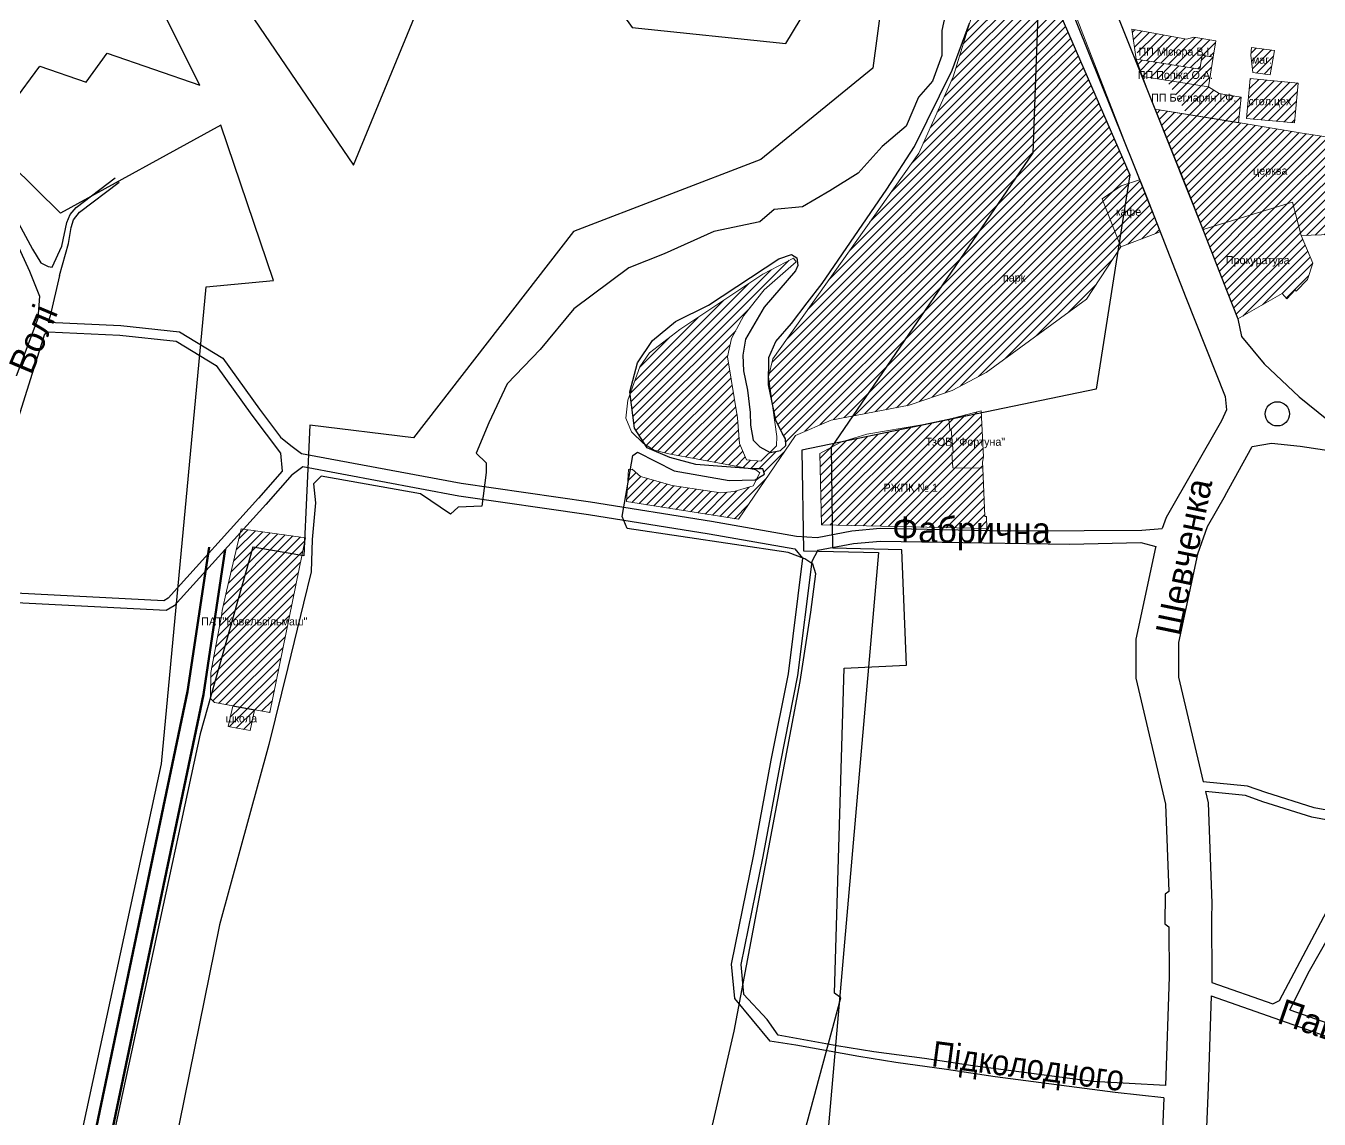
# Model space of a CAD drawing. Header units: millimetres. Extents: x 1379499 to 1411715, y 5652947 to 5671991.
# Drawn here: x 1402561 to 1403369, y 5657732 to 5658415 of the extents above; entities that cross this region are included whole.
import ezdxf
from ezdxf.enums import TextEntityAlignment as Align

# ---------------------------------------------------------------- set-up
doc = ezdxf.new("R2010")
doc.units = ezdxf.units.MM
doc.layers.add('_5Інше', color=252, linetype='Continuous', lineweight=25)
for name, color, linetype in [('вулиці', 7, 'Continuous'), ('ВулНазва', 7, 'Continuous'), ('на область', 5, 'Continuous')]:
    doc.layers.add(name, color=color, linetype=linetype)
picture_1 = doc.add_image_def('image1.bmp', size_in_pixel=(3370, 2384))
pattern_1 = [(45, (19203.3615, -9190.9644), (-2.6516504294, 2.6516504294), [])]

# ---------------------------------------------------------------- blocks, each defined once
blk = doc.blocks.new('Турія')
at = {"layer": '_5Інше', "color": 5}
for points in [[(46829.79, 24597.24), (46863.04, 24741.67), (46904.32, 24960.15), (46911, 25003.52), (46914, 25027.53), (46912.2, 25033.54), (46907.19, 25036.94), (46896.78, 25040.74), (46796.19, 25055.88), (46793.05, 25063.33), (46799.72, 25101.38), (46802.67, 25103.52), (46825.54, 25091.95), (46859.99, 25085.74), (46876.09, 25086.3), (46882.02, 25089.69), (46880.89, 25093.08), (46874.39, 25093.08), (46839.1, 25095.9), (46822.72, 25100.13), (46808.6, 25106.34), (46800.69, 25118.48), (46797.87, 25141.34), (46802.67, 25159.4), (46811.99, 25173.23), (46826.44, 25185.13), (46846.95, 25195.38), (46890.92, 25224.3), (46898.9, 25227.03), (46902.09, 25224.98), (46902.77, 25220.2), (46901.4, 25216.78), (46881.81, 25194.24), (46870.19, 25174.2), (46868.37, 25164.18), (46868.82, 25154.38), (46871.33, 25142.31), (46872.92, 25128.42), (46873.29, 25120.47), (46874.93, 25111.06), (46879.03, 25106.97), (46885.57, 25103.28), (46891.92, 25104.51), (46895.19, 25107.79), (46894.99, 25111.88), (46892.94, 25115.35), (46889.05, 25123.54), (46884.55, 25145.63), (46884.76, 25162.61), (46889.05, 25172.63), (46898.88, 25183.88), (46908.7, 25196.77), (46917.91, 25208.84), (46958.47, 25267.79), (46975.58, 25294.59), (46999.16, 25342.2), (47009.99, 25371.57)], [(46996.32, 25383.18), (46992.79, 25367.1), (46992.79, 25351.4), (46986.99, 25335.4), (46978.14, 25325.44), (46970.39, 25307.18), (46955.44, 25294.46), (46940.5, 25277.86), (46922.78, 25266.79), (46905.62, 25256.83), (46887.91, 25255.17), (46879.05, 25247.43), (46850.27, 25241.34), (46819.27, 25227.51), (46797.13, 25218.66), (46762.81, 25193.21), (46741.78, 25167.76), (46721.3, 25146.18), (46709.67, 25121.84), (46701.92, 25103.02), (46708.01, 25096.94), (46708.01, 25090.85), (46705.29, 25069.77), (46690.67, 25069.07), (46685.8, 25064.9), (46667.01, 25077.42), (46605.05, 25088.56), (46600.18, 25083.68), (46601.57, 25071.86), (46599.48, 25048.9), (46598.79, 25028.72), (46593.91, 25009.23), (46584.17, 24968.88), (46572.33, 24920.87), (46541.39, 24808.22), (46507.03, 24637.48)]]:
    blk.add_lwpolyline(points, dxfattribs=at)
blk = doc.blocks.new('ТуріяПрибер')
at = {"layer": '_5Інше', "color": 160}
for points in [[(46880, 26373), (46921, 26348), (46923, 26250), (46965, 26168), (46938, 26096), (46982, 26077), (46959, 25899), (46959, 25672), (46908, 25634), (46998, 25556), (46999, 25532), (46955, 25457), (46942, 25359), (46872, 25302), (46755, 25257), (46655, 25128), (46590.2, 25135.83), (46586.35, 25054.3), (46554.67, 25059.62), (46521.66, 24942.97), (46280, 23824)], [(46768, 24208), (46922, 24778), (46918, 24781), (46924, 24984), (46963, 24986), (46960, 25058), (46917, 25059), (46916, 25122), (47042, 25306), (47065, 25943), (47093, 25540), (47164, 25902), (47092, 25992), (47088, 26106), (46993, 26442), (47127, 26627), (47198, 27064), (47524, 27366), (47631, 27206), (47810, 27266), (47842, 27342), (47995, 27705)]]:
    blk.add_lwpolyline(points, dxfattribs=at)
blk = doc.blocks.new('ТуріяВодоох')
at = {"layer": '_5Інше', "color": 140}
for points in [[(46450, 24620), (46516, 24926), (46544, 25224), (46586, 25228), (46553, 25325), (46453, 25270), (46406, 25316), (46440, 25362), (46469, 25352), (46482, 25370), (46540, 25350), (46498, 25434)], [(46538, 25444), (46636, 25300), (46722, 25509), (46810, 25386), (46906, 25376), (46955, 25457)], [(48682, 27510), (48729, 27348), (48132, 27408), (47610, 27124), (47504, 26544), (47282, 26450), (47208, 26336), (47222, 26234), (47363, 26200), (47363, 26078), (47280, 26086), (47240, 25798), (47150, 25804), (47109, 25544), (47065, 25543), (47056, 25444), (47121, 25294), (47100, 25160), (46916, 25122), (46917, 25059), (46964, 25058), (46928, 24645)]]:
    blk.add_lwpolyline(points, dxfattribs=at)

msp = doc.modelspace()

# ---------------------------------------------------------------- hatches: boundary and pattern name
at = {"layer": 'вулиці', "lineweight": -2}
h = msp.add_hatch(dxfattribs=at)
h.set_pattern_fill('ANSI31', color=3, scale=30, style=0)
h.set_pattern_definition(pattern_1)
h.paths.add_polyline_path([(1403140.5, 5658382.83), (1403118.93, 5658335.23), (1403027.82, 5658206.63), (1403025.25, 5658196.25), (1403025.23, 5658194.05), (1403026.93, 5658181.86), (1403029.69, 5658168.36), (1403033.57, 5658160.17), (1403035.62, 5658156.69), (1403035.83, 5658152.6), (1403032.55, 5658149.33), (1403025.8, 5658148.02), (1403020.39, 5658142.72), (1403011.39, 5658143.59), (1403006.9, 5658153.72), (1403005.82, 5658169.83), (1402999.48, 5658207.99), (1403001.91, 5658219.32), (1403009.74, 5658233.72), (1403022.42, 5658249.83), (1403042.43, 5658267.33), (1403040.62, 5658269.65), (1403021.62, 5658259.57), (1402969.73, 5658224.99), (1402950.66, 5658210.36), (1402944.81, 5658201.73), (1402938.68, 5658184.69), (1402941.33, 5658163.3), (1402947.81, 5658153.35), (1402953.76, 5658149.69), (1402962.85, 5658147.33), (1403013.83, 5658137.99), (1403015.02, 5658137.9), (1403021.52, 5658137.9), (1403022.65, 5658134.51), (1403017.83, 5658131.76), (1403015.51, 5658127.34), (1403003.59, 5658123.71), (1402995.37, 5658122.91), (1402964.91, 5658127.44), (1402945.06, 5658133.23), (1402939.96, 5658137.77), (1402938.86, 5658137.66), (1402937.01, 5658127.11), (1402936.42, 5658117.54), (1403006.37, 5658106.39), (1403041.87, 5658158.86), (1403064.16, 5658168.44), (1403077.83, 5658171.02), (1403190.37, 5658335.35), (1403194.29, 5658443.96), (1403162.01, 5658453.68)])
h = msp.add_hatch(dxfattribs=at)
h.set_pattern_fill('ANSI31', color=3, scale=30, style=0)
h.set_pattern_definition(pattern_1)
h.paths.add_polyline_path([(1403077.83, 5658171.02), (1403112.88, 5658177.64), (1403139.74, 5658186.93), (1403161, 5658198.13), (1403223.73, 5658244.02), (1403243.4, 5658273.95), (1403244.22, 5658279.19), (1403233.6, 5658306.59), (1403245.48, 5658314.69), (1403250.03, 5658316.27), (1403250.87, 5658321.66), (1403198.41, 5658442.71), (1403194.29, 5658443.96), (1403190.37, 5658335.35)])
h.paths.add_polyline_path([(1403168.57, 5658254.19), (1403188.57, 5658254.19), (1403188.57, 5658259.19), (1403168.57, 5658259.19)], flags=24)
h = msp.add_hatch(dxfattribs=at)
h.set_pattern_fill('ANSI31', color=2, scale=30, style=0)
h.set_pattern_definition([(45, (19206.3663, -9190.9644), (-2.6516504294, 2.6516504294), [])])
h.paths.add_polyline_path([(1403252.01, 5658412.59), (1403253.5, 5658402.72), (1403257.14, 5658393.64), (1403287.95, 5658388.79), (1403294.62, 5658387.73), (1403295.99, 5658396.32), (1403301.9, 5658395.38), (1403302.89, 5658395.22), (1403304.52, 5658405.45), (1403290.89, 5658407.59), (1403286.19, 5658406.43)])
h.paths.add_polyline_path([(1403252.72, 5658393.02), (1403305.87, 5658393.02), (1403305.87, 5658403.08), (1403252.72, 5658403.08)], flags=9)
h = msp.add_hatch(dxfattribs=at)
h.set_pattern_fill('ANSI31', color=2, scale=30, style=0)
h.set_pattern_definition(pattern_1)
h.paths.add_polyline_path([(1403302.89, 5658395.22), (1403301.9, 5658395.38), (1403295.99, 5658396.32), (1403294.62, 5658387.73), (1403289.32, 5658388.57), (1403286.73, 5658378.76), (1403299.89, 5658376.75)])
h.paths.add_polyline_path([(1403252.69, 5658380.26), (1403305.9, 5658380.26), (1403305.9, 5658388.11), (1403252.69, 5658388.11)], flags=9)
h.paths.add_polyline_path([(1403252.72, 5658393.02), (1403305.87, 5658393.02), (1403305.87, 5658403.08), (1403252.72, 5658403.08)], flags=9)
h = msp.add_hatch(dxfattribs=at)
h.set_pattern_fill('ANSI31', color=2, scale=30, style=0)
h.set_pattern_definition(pattern_1)
h.paths.add_polyline_path([(1403326.93, 5658401.24), (1403326.49, 5658396.42), (1403327.62, 5658385.6), (1403338.53, 5658384.13), (1403341.11, 5658399.32)])
h.paths.add_polyline_path([(1403325.47, 5658391.04), (1403341.3, 5658391.04), (1403341.3, 5658396.04), (1403325.47, 5658396.04)], flags=9)
h = msp.add_hatch(dxfattribs=at)
h.set_pattern_fill('ANSI31', color=2, scale=30, style=0)
h.set_pattern_definition(pattern_1)
h.paths.add_polyline_path([(1403268.16, 5658391.91), (1403254.82, 5658394.01), (1403258.8, 5658383.03), (1403276.41, 5658380.34)])
h.paths.add_polyline_path([(1403289.32, 5658388.57), (1403287.95, 5658388.79), (1403268.16, 5658391.91), (1403276.41, 5658380.34), (1403286.73, 5658378.76)])
h.paths.add_polyline_path([(1403252.69, 5658380.26), (1403305.9, 5658380.26), (1403305.9, 5658388.11), (1403252.69, 5658388.11)], flags=9)
h = msp.add_hatch(dxfattribs=at)
h.set_pattern_fill('ANSI31', color=2, scale=30, style=0)
h.set_pattern_definition(pattern_1)
h.paths.add_polyline_path([(1403303.62, 5658374.42), (1403299.89, 5658376.75), (1403273.74, 5658380.74), (1403286.66, 5658359.48), (1403291.87, 5658358.63)])
h.paths.add_polyline_path([(1403261.73, 5658364.31), (1403319.85, 5658364.31), (1403319.85, 5658374.01), (1403261.73, 5658374.01)], flags=9)
h = msp.add_hatch(dxfattribs=at)
h.set_pattern_fill('ANSI31', color=2, scale=30, style=0)
h.set_pattern_definition(pattern_1)
h.paths.add_polyline_path([(1403326.01, 5658381.79), (1403323.73, 5658356.9), (1403353.6, 5658354.15), (1403355.89, 5658379.04)])
h.paths.add_polyline_path([(1403319.81, 5658363.82), (1403356.89, 5658363.82), (1403356.89, 5658370.07), (1403319.81, 5658370.07)], flags=9)
h = msp.add_hatch(dxfattribs=at)
h.set_pattern_fill('ANSI31', color=2, scale=30, style=0)
h.set_pattern_definition(pattern_1)
h.paths.add_polyline_path([(1403320.42, 5658370.17), (1403312.5, 5658371.54), (1403306.59, 5658372.55), (1403303.62, 5658374.42), (1403291.87, 5658358.63), (1403314.79, 5658354.89), (1403318.68, 5658354.25)])
h.paths.add_polyline_path([(1403261.73, 5658364.31), (1403319.85, 5658364.31), (1403319.85, 5658374.01), (1403261.73, 5658374.01)], flags=9)
h = msp.add_hatch(dxfattribs=at)
h.set_pattern_fill('ANSI31', color=5, scale=30, style=0)
h.set_pattern_definition(pattern_1)
h.paths.add_polyline_path([(1403314.79, 5658354.89), (1403266.5, 5658362.76), (1403286.8, 5658312.09), (1403296.61, 5658286.92), (1403297.26, 5658287.62), (1403352.44, 5658304.62), (1403357.91, 5658283.74), (1403402.07, 5658285.2), (1403403.78, 5658304.28), (1403404.09, 5658308.63), (1403404.17, 5658308.61), (1403404.18, 5658308.74), (1403402.93, 5658308.65), (1403402.05, 5658310.15), (1403401.84, 5658312.28), (1403380.14, 5658344.44), (1403357.32, 5658347.86)])
h.paths.add_polyline_path([(1403326.67, 5658319.76), (1403350.43, 5658319.76), (1403350.43, 5658327.23), (1403326.67, 5658327.23)], flags=24)
h.paths.add_polyline_path([(1403392.95, 5658277.54), (1403468.31, 5658277.54), (1403468.31, 5658287.62), (1403392.95, 5658287.62)], flags=9)
h = msp.add_hatch(dxfattribs=at)
h.set_pattern_fill('ANSI31', color=2, scale=30, style=0)
h.set_pattern_definition(pattern_1)
h.paths.add_polyline_path([(1403244.22, 5658279.19), (1403245.19, 5658276.68), (1403269.7, 5658286.09), (1403265.9, 5658295.83), (1403256.8, 5658318.62), (1403250.03, 5658316.27)])
h.paths.add_polyline_path([(1403250.03, 5658316.27), (1403245.48, 5658314.69), (1403233.6, 5658306.59), (1403244.22, 5658279.19)])
h.paths.add_polyline_path([(1403240.02, 5658295.46), (1403260.02, 5658295.46), (1403260.02, 5658300.46), (1403240.02, 5658300.46)], flags=9)
h = msp.add_hatch(dxfattribs=at)
h.set_pattern_fill('ANSI31', color=5, scale=30, style=0)
h.set_pattern_definition(pattern_1)
h.paths.add_polyline_path([(1403297.26, 5658287.62), (1403296.61, 5658286.92), (1403301.41, 5658274.62), (1403318.3, 5658231.67), (1403346.04, 5658247.55), (1403348.95, 5658244.22), (1403354.08, 5658249.73), (1403354.81, 5658249.03), (1403361.76, 5658256.26), (1403365.09, 5658266.52), (1403357.91, 5658283.74), (1403352.44, 5658304.62)])
h.paths.add_polyline_path([(1403302.83, 5658263.86), (1403358.66, 5658263.86), (1403358.66, 5658271.36), (1403302.83, 5658271.36)], flags=25)
h = msp.add_hatch(dxfattribs=at)
h.set_pattern_fill('ANSI31', color=5, scale=30, style=0)
h.set_pattern_definition(pattern_1)
h.paths.add_polyline_path([(1403139.54, 5658147.99), (1403140.53, 5658148.07), (1403139.28, 5658162.51), (1403138.28, 5658162.44), (1403137.69, 5658168.62), (1403071.72, 5658154.99), (1403070.19, 5658154.51), (1403064.45, 5658151.48), (1403064.37, 5658151.35), (1403065.14, 5658102.77), (1403161.47, 5658100.61), (1403161.26, 5658108.26), (1403160.26, 5658108.25), (1403158.99, 5658138.29), (1403140.34, 5658138.57)])
h.paths.add_polyline_path([(1403064.37, 5658151.43), (1403057.17, 5658147.63), (1403058.19, 5658102.93), (1403065.14, 5658102.77)])
h.paths.add_polyline_path([(1403093.93, 5658122.38), (1403133.93, 5658122.38), (1403133.93, 5658129.88), (1403093.93, 5658129.88)], flags=24)
h.paths.add_polyline_path([(1403114.3, 5658150.39), (1403181.8, 5658150.39), (1403181.8, 5658157.89), (1403114.3, 5658157.89)], flags=9)
h.paths.add_polyline_path([(1403087.84, 5658086.37), (1403215.84, 5658085.55), (1403215.99, 5658109.55), (1403087.99, 5658110.37)], flags=9)
h = msp.add_hatch(dxfattribs=at)
h.set_pattern_fill('ANSI31', color=2, scale=30, style=0)
h.set_pattern_definition(pattern_1)
h.paths.add_polyline_path([(1403158.02, 5658172.82), (1403137.69, 5658168.62), (1403138.28, 5658162.44), (1403139.28, 5658162.51), (1403140.53, 5658148.07), (1403139.54, 5658147.99), (1403140.34, 5658138.57), (1403158.99, 5658138.29), (1403158.84, 5658142.18), (1403159.43, 5658145.43)])
h.paths.add_polyline_path([(1403158.02, 5658172.82), (1403157.95, 5658174.19), (1403140.49, 5658169.65), (1403137.65, 5658169.04), (1403137.69, 5658168.62)])
h.paths.add_polyline_path([(1403119.94, 5658149.19), (1403176.15, 5658149.19), (1403176.15, 5658159.08), (1403119.94, 5658159.08)], flags=9)
h = msp.add_hatch(dxfattribs=at)
h.set_pattern_fill('ANSI31', color=5, scale=30, style=0)
h.set_pattern_definition(pattern_1)
h.paths.add_polyline_path([(1402676.5, 5657995.19), (1402676.49, 5657994.41), (1402679, 5657991.9), (1402713.56, 5657985.75), (1402733.53, 5658083.85), (1402703.04, 5658088.97)])
h.paths.add_polyline_path([(1402697.11, 5658100.25), (1402695.16, 5658098.1), (1402686.5, 5658061.59), (1402683.85, 5658049.49), (1402683.33, 5658046.07), (1402676.62, 5658010.64), (1402676.5, 5657995.19), (1402703.04, 5658088.97), (1402733.53, 5658083.85), (1402735.09, 5658091.53), (1402735.26, 5658094.96)])
h.paths.add_polyline_path([(1402661.38, 5658038.95), (1402746.38, 5658038.95), (1402746.38, 5658046.45), (1402661.38, 5658046.45)], flags=9)
h = msp.add_hatch(dxfattribs=at)
h.set_pattern_fill('ANSI31', color=5, scale=30, style=0)
h.set_pattern_definition(pattern_1)
h.paths.add_polyline_path([(1402690.47, 5657989.66), (1402687.63, 5657976.83), (1402701.21, 5657974.41), (1402703.95, 5657987.21)])
h.paths.add_polyline_path([(1402683.3, 5657979.47), (1402708.3, 5657979.47), (1402708.3, 5657984.47), (1402683.3, 5657984.47)], flags=9)

# ---------------------------------------------------------------- linework, layer by layer
at = {"layer": 'вулиці', "color": 7}
for points in [[(1403203.62, 5658451.65), (1403260.96, 5658308.48), (1403285.74, 5658244.93), (1403310.35, 5658183.2), (1403311.23, 5658174.86), (1403308.04, 5658167.95), (1403273.6, 5658107.49), (1403271.1, 5658100.57)], [(1403232.69, 5658447.18), (1403286.8, 5658312.09), (1403311.58, 5658248.53), (1403318.3, 5658231.67)], [(1402480.17, 5658344.34), (1402483.67, 5658339.61), (1402556.6, 5658291.48), (1402565.36, 5658275.25), (1402570.52, 5658266.75), (1402575.09, 5658264.36), (1402577.59, 5658263.9), (1402583.67, 5658277.1), (1402586.69, 5658291.87), (1402588.9, 5658296.91), (1402592.61, 5658301.21), (1402616.88, 5658319.75)], [(1402472.03, 5658336.99), (1402484.12, 5658330.23), (1402507.5, 5658313.82), (1402538.7, 5658295.19), (1402547.14, 5658289.2), (1402555.45, 5658278.7), (1402563.42, 5658261.52), (1402569.77, 5658245.89), (1402568.67, 5658231.84), (1402543.62, 5658165.81), (1402536.1, 5658139.81), (1402543.96, 5658056.61)], [(1402582.07, 5658258.7), (1402587.88, 5658278.71), (1402589.51, 5658288.65), (1402590.94, 5658293.47), (1402594.7, 5658298.24), (1402619.49, 5658317.04)], [(1402582.07, 5658258.7), (1402576.25, 5658233.51), (1402575.03, 5658229.62)], [(1402575.03, 5658229.62), (1402620.42, 5658227.56), (1402657.08, 5658223.5), (1402684.13, 5658207.05), (1402707.14, 5658175.13), (1402720.29, 5658157.76)], [(1403318.3, 5658231.67), (1403320.61, 5658220.54), (1403334.77, 5658203.5), (1403356.54, 5658183.01), (1403373.96, 5658169.06), (1403391.43, 5658161.21), (1403417.38, 5658154.86)], [(1402572.72, 5658222.2), (1402554.06, 5658162.33), (1402547.25, 5658138.76), (1402554.67, 5658060.16)], [(1402572.72, 5658222.2), (1402575.08, 5658223.61), (1402619.96, 5658221.57), (1402655.1, 5658217.68), (1402679.97, 5658202.56), (1402702.31, 5658171.56), (1402720.32, 5658147.78), (1402721.29, 5658136.51), (1402706.5, 5658119.61), (1402650.05, 5658057.1), (1402647.25, 5658055.46), (1402554.67, 5658060.16)], [(1402720.29, 5658157.76), (1402726.59, 5658152.52), (1402733.34, 5658147.5), (1402833, 5658128.98), (1402913.79, 5658117.24), (1402989.38, 5658105.14), (1403042.5, 5658095.94), (1403055.47, 5658095.09), (1403077.14, 5658099.18), (1403094.9, 5658100.84), (1403172.85, 5658099.29), (1403222.38, 5658099.44), (1403258.41, 5658099.6), (1403271.1, 5658100.57)], [(1403310.33, 5658121.18), (1403310.33, 5658121.18), (1403327.24, 5658151.81), (1403339.34, 5658154.02), (1403357.16, 5658152.07), (1403418.02, 5658142.99), (1403477.73, 5658137.02)], [(1402727.49, 5658134.48), (1402727.49, 5658134.48), (1402734.11, 5658139.38), (1402831.7, 5658121.09), (1402912.58, 5658109.34), (1402988.07, 5658097.25), (1403041.55, 5658087.99)], [(1403477.73, 5658137.02), (1403449.25, 5657923.99), (1403437.22, 5657912.97), (1403365.94, 5657926.02), (1403335.73, 5657935.62), (1403324.31, 5657939.65), (1403296.56, 5657942.45)], [(1402727.49, 5658134.48), (1402710.99, 5658115.62), (1402653.88, 5658052.4), (1402648.74, 5658049.38), (1402555.17, 5658054.13)], [(1403310.33, 5658121.18), (1403299.21, 5658101.65), (1403293.09, 5658084.7), (1403281.28, 5658029.4), (1403281.16, 5658007.77), (1403296.56, 5657942.45)], [(1403041.55, 5658087.99), (1403046.33, 5658082.02), (1403037.32, 5658009.81), (1403026.64, 5657955.95), (1403015.71, 5657896.85), (1403001.78, 5657828.45), (1403003.75, 5657806.95), (1403025.93, 5657780.28)], [(1403055.96, 5658087.04), (1403078.26, 5658091.25), (1403095.07, 5658092.82), (1403159.35, 5658091.67), (1403213.21, 5658090.82), (1403257.73, 5658091.82), (1403267.09, 5658089.48)], [(1403267.09, 5658089.48), (1403266.85, 5658088.81), (1403254.62, 5658031.5), (1403254.48, 5658007.21), (1403273.05, 5657928.41), (1403275.18, 5657873.77), (1403272.82, 5657872.26), (1403272.73, 5657853.57), (1403275.16, 5657851.72), (1403275.42, 5657820.52), (1403273.03, 5657752.56)], [(1403055.96, 5658087.04), (1403052.15, 5658080.13), (1403043.25, 5658008.85), (1403032.53, 5657954.82), (1403021.6, 5657895.71), (1403007.84, 5657828.12), (1403009.53, 5657809.57), (1403024.34, 5657793.93)], [(1403402.56, 5657913.22), (1403364.49, 5657920.19), (1403333.82, 5657929.93), (1403322.99, 5657933.75), (1403298.01, 5657936.27)], [(1403298.01, 5657936.27), (1403299.67, 5657929.23), (1403302.12, 5657866.55), (1403302.12, 5657866.55), (1403301.79, 5657856.91), (1403301.79, 5657856.91), (1403302.1, 5657819.56), (1403302.01, 5657817.02)], [(1403350.87, 5657799.86), (1403363.14, 5657824.35), (1403394.15, 5657878.81), (1403401.58, 5657886.04), (1403413.53, 5657901.58), (1403422.83, 5657904.89), (1403434.72, 5657902.83), (1403446.17, 5657900.85), (1403449.17, 5657902.47), (1403456.8, 5657920.05)], [(1403340.12, 5657803.63), (1403344.41, 5657805.76), (1403383.13, 5657878.81), (1403402.56, 5657913.22)], [(1403302.01, 5657817.02), (1403340.12, 5657803.63)], [(1403301.72, 5657808.65), (1403299.7, 5657751.3), (1403295.57, 5657651.88), (1403295.33, 5657643.99)], [(1403301.72, 5657808.65), (1403537.13, 5657725.95)], [(1403350.87, 5657799.86), (1403535.85, 5657734.88)], [(1403273.03, 5657752.56), (1403227.64, 5657755.04), (1403152.83, 5657764.82), (1403122.45, 5657769.39), (1403090.85, 5657773.63), (1403067.87, 5657777.38), (1403031.12, 5657784.06), (1403024.34, 5657793.93)], [(1403272.13, 5657744.81), (1403241.76, 5657748.26), (1403166.67, 5657758.08), (1403136.28, 5657762.65), (1403104.64, 5657766.89), (1403081.53, 5657770.67), (1403042.27, 5657777.81), (1403025.93, 5657780.28)], [(1403272.13, 5657744.81), (1403268.5, 5657657.53), (1403263.35, 5657485.61), (1403259.36, 5657393.98)]]:
    msp.add_lwpolyline(points, dxfattribs=at)
at = {"layer": 'вулиці', "color": 2, "lineweight": 70}
for points in [[(1402031.47, 5657016.99), (1402150.77, 5657013.05), (1402222.89, 5657026.12), (1402240.42, 5657035.25), (1402454.34, 5657458.38), (1402561.86, 5657518.96), (1402662.2, 5657998.8), (1402675.75, 5658089.04)], [(1402031.14, 5657007), (1402151.5, 5657003.02), (1402226.17, 5657016.55), (1402247.89, 5657027.87), (1402461.9, 5657451.16), (1402570.72, 5657512.48), (1402672.05, 5657997.03), (1402685.64, 5658087.56)]]:
    msp.add_lwpolyline(points, dxfattribs=at)
at = {"layer": 'вулиці', "color": 7}
msp.add_circle((1403342.96, 5658172.31), 7.57, dxfattribs=at)
at = {"layer": 'ВулНазва', "color": 7, "lineweight": 9}
msp.add_lwpolyline([(1403209.55, 5658440.54), (1403256.8, 5658318.62), (1403245.48, 5658314.69), (1403233.6, 5658306.59), (1403245.19, 5658276.68), (1403223.73, 5658244.02), (1403161, 5658198.13), (1403139.74, 5658186.93), (1403112.88, 5658177.64), (1403064.16, 5658168.44), (1403041.87, 5658158.86), (1403006.37, 5658106.39), (1402936.42, 5658117.54), (1402937.66, 5658137.55), (1402939.96, 5658137.77), (1402945.06, 5658133.23), (1402964.91, 5658127.44), (1402995.37, 5658122.91), (1403003.59, 5658123.71), (1403015.51, 5658127.34), (1403019.73, 5658135.36), (1403017.21, 5658137.37), (1402962.85, 5658147.33), (1402953.76, 5658149.69), (1402947.07, 5658153.81), (1402939.42, 5658161.01), (1402936.07, 5658169.71), (1402937.28, 5658180.78), (1402944.81, 5658201.73), (1402950.66, 5658210.36), (1402969.73, 5658224.99), (1403021.62, 5658259.57), (1403040.62, 5658269.65), (1403042.43, 5658267.33), (1403022.42, 5658249.83), (1403009.74, 5658233.72), (1403001.91, 5658219.32), (1402999.48, 5658207.99), (1403005.82, 5658169.83), (1403006.9, 5658153.72), (1403011.39, 5658143.59), (1403020.39, 5658142.72), (1403030.14, 5658152.27), (1403030.25, 5658158.19), (1403025.04, 5658195.39), (1403027.82, 5658206.63), (1403118.93, 5658335.23), (1403140.5, 5658382.83), (1403162.01, 5658453.68)], dxfattribs=at)
for points in [[(1403254.82, 5658394.01), (1403252.01, 5658412.59), (1403286.19, 5658406.43), (1403290.89, 5658407.59), (1403304.52, 5658405.45), (1403302.89, 5658395.22), (1403301.9, 5658395.38), (1403295.99, 5658396.32), (1403294.62, 5658387.73), (1403287.95, 5658388.79), (1403254.82, 5658394.01)], [(1403254.82, 5658394.01), (1403287.95, 5658388.79), (1403294.62, 5658387.73), (1403295.99, 5658396.32), (1403301.9, 5658395.38), (1403302.89, 5658395.22), (1403299.89, 5658376.75), (1403258.8, 5658383.03), (1403254.82, 5658394.01)], [(1403326.93, 5658401.24), (1403341.11, 5658399.32), (1403338.53, 5658384.13), (1403327.62, 5658385.6), (1403326.49, 5658396.42), (1403326.93, 5658401.24)], [(1403320.42, 5658370.17), (1403318.68, 5658354.25), (1403266.5, 5658362.76), (1403258.8, 5658383.03), (1403299.89, 5658376.75), (1403306.59, 5658372.55), (1403312.5, 5658371.54), (1403320.42, 5658370.17)], [(1403326.01, 5658381.79), (1403355.89, 5658379.04), (1403353.6, 5658354.15), (1403323.73, 5658356.9), (1403326.01, 5658381.79)], [(1403266.5, 5658362.76), (1403314.79, 5658354.89), (1403357.32, 5658347.86), (1403380.14, 5658344.44), (1403401.84, 5658312.28), (1403402.05, 5658310.15), (1403402.93, 5658308.65), (1403404.18, 5658308.74), (1403402.07, 5658285.2), (1403357.91, 5658283.74), (1403352.44, 5658304.62), (1403297.26, 5658287.62), (1403296.61, 5658286.92), (1403266.5, 5658362.76)], [(1403256.8, 5658318.62), (1403269.78, 5658286.12), (1403245.19, 5658276.68), (1403233.6, 5658306.59), (1403245.48, 5658314.69), (1403256.8, 5658318.62)], [(1403296.61, 5658286.92), (1403297.26, 5658287.62), (1403352.44, 5658304.62), (1403357.91, 5658283.74), (1403365.09, 5658266.52), (1403361.76, 5658256.26), (1403354.81, 5658249.03), (1403354.08, 5658249.73), (1403348.95, 5658244.22), (1403346.04, 5658247.55), (1403318.3, 5658231.67), (1403318.3, 5658231.67), (1403301.41, 5658274.62), (1403296.61, 5658286.92)], [(1403058.19, 5658102.93), (1403057.17, 5658147.63), (1403070.19, 5658154.51), (1403086.51, 5658159.66), (1403120.82, 5658165.42), (1403137.65, 5658169.04), (1403138.28, 5658162.44), (1403139.28, 5658162.51), (1403140.53, 5658148.07), (1403139.54, 5658147.98), (1403140.34, 5658138.57), (1403158.99, 5658138.29), (1403160.26, 5658108.25), (1403161.26, 5658108.26), (1403161.47, 5658100.61), (1403058.19, 5658102.93)], [(1403137.65, 5658169.04), (1403140.49, 5658169.65), (1403157.95, 5658174.19), (1403159.43, 5658145.43), (1403158.84, 5658142.18), (1403158.99, 5658138.29), (1403140.34, 5658138.57), (1403139.54, 5658147.99), (1403140.53, 5658148.07), (1403139.28, 5658162.51), (1403138.28, 5658162.44), (1403137.65, 5658169.04)], [(1402695.72, 5658100.44), (1402735.78, 5658094.89), (1402713.56, 5657985.75), (1402679, 5657991.9), (1402676.49, 5657994.41), (1402676.62, 5658010.64), (1402683.33, 5658046.07), (1402683.85, 5658049.49), (1402686.5, 5658061.59), (1402695.72, 5658100.44)], [(1402690.47, 5657989.66), (1402703.95, 5657987.21), (1402701.21, 5657974.41), (1402687.63, 5657976.83), (1402690.47, 5657989.66)]]:
    msp.add_lwpolyline(points, close=True, dxfattribs=at)

# ---------------------------------------------------------------- block references
at = {"layer": 'вулиці', "color": 7}
for name, p in [('ТуріяВодоох', (1356129.87, 5633027.66)), ('ТуріяПрибер', (1356148.37, 5633029.35)), ('Турія', (1356140.63, 5633044.82))]:
    msp.add_blockref(name, p, dxfattribs=at)

# ---------------------------------------------------------------- texts
at = {"layer": 'ВулНазва', "color": 7, "lineweight": 9}
for s, p in [('ПП Місюра В.І.', (1403279.29, 5658398.05)), ('маг.', (1403333.39, 5658393.54)), ('ПП Попіка О.А.', (1403279.29, 5658384.18)), ('ПП Бегларян І.Ф.', (1403290.79, 5658369.16)), ('стол.цех', (1403338.35, 5658366.94)), ('церква', (1403338.55, 5658323.5)), ('кафе', (1403250.02, 5658297.96)), ('Прокуратура', (1403330.74, 5658267.61)), ('парк', (1403178.57, 5658256.69)), ('ТзОВ "Фортуна"', (1403148.05, 5658154.14)), ('РЖПК № 1', (1403113.93, 5658126.13)), ('ПАТ"Ковельсільмаш"', (1402703.88, 5658042.7)), ('школа', (1402695.8, 5657981.97))]:
    msp.add_text(s, height=5, dxfattribs=at).set_placement(p, align=Align.MIDDLE)
at = {"layer": 'ВулНазва', "color": 1, "lineweight": 9}
for s, rotation, p in [('Волi', 67.19035, (1402565.45, 5658219.21)), ('Шевченка', 78.32988, (1403284.76, 5658082.98)), ('Фабрична', 359.63337, (1403151.91, 5658097.96)), ('Павлова', 341.20721, (1403385.46, 5657785.48))]:
    msp.add_text(s, height=16, rotation=rotation, dxfattribs=at).set_placement(p, align=Align.MIDDLE)
at = {"layer": 'ВулНазва', "color": 1, "lineweight": 9, "width": 0.9}
msp.add_text('Підколодного', height=16, rotation=352.52608, dxfattribs=at).set_placement((1403187.09, 5657762.88), align=Align.MIDDLE)

# ---------------------------------------------------------------- pictures from other files: only their frames are drawn
at = {"layer": 'на область', "color": 7, "lineweight": -2}
image = msp.add_image(picture_1, insert=(1395288.55, 5652947.02), size_in_units=(16426, 11620.05), dxfattribs=at)
image.dxf.flags = 7

doc.saveas('drawing.dxf')
